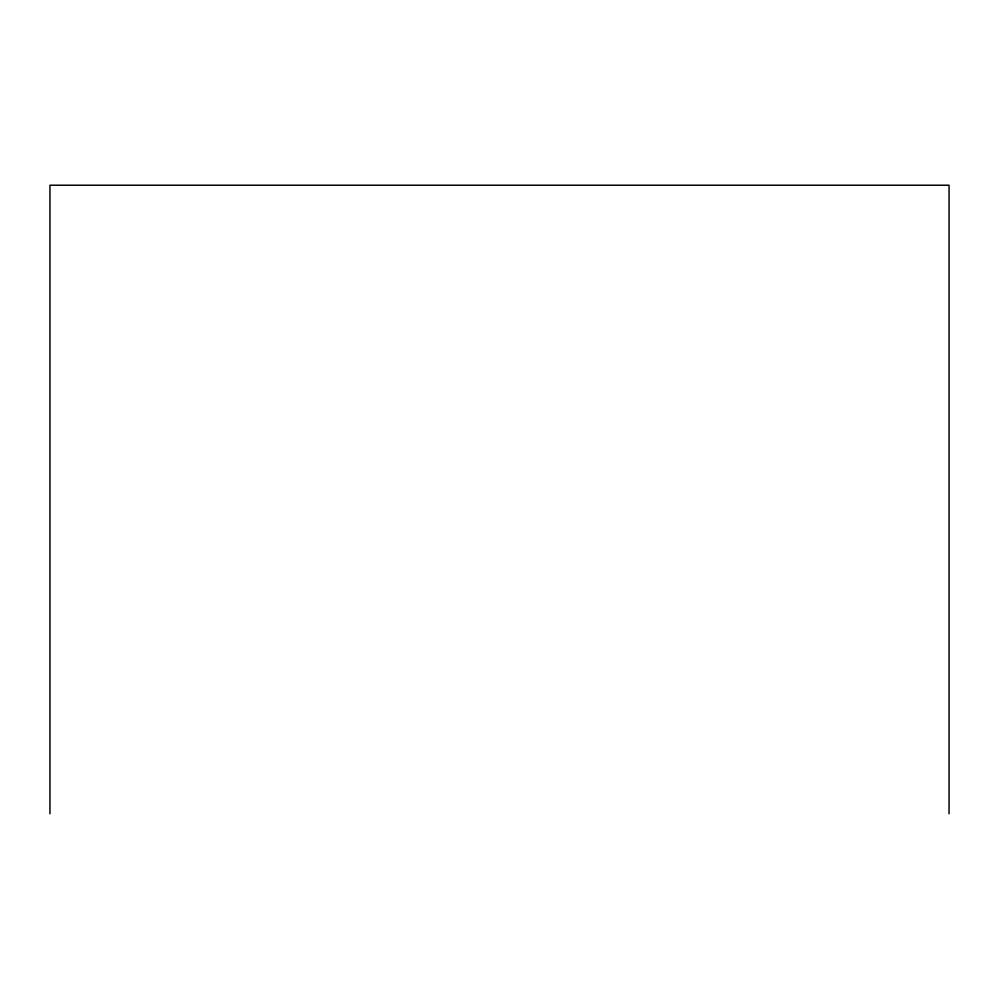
<?xml version="1.0" encoding="UTF-8"?>
<svg xmlns="http://www.w3.org/2000/svg" width="999" height="999" viewBox="0 0 999 999"><rect width="100%" height="100%" fill="white"/><g stroke="black" fill="none" stroke-linecap="round" stroke-linejoin="round"><path stroke-width="1.5" d="M949.05 813.785L949.05 185.215L49.95 185.215L49.95 813.785"/></g></svg>
